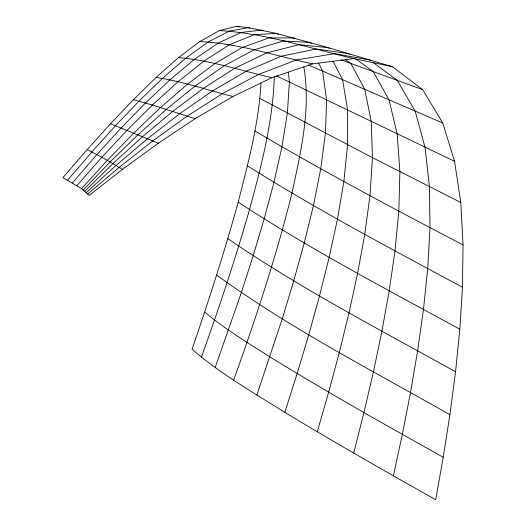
<?xml version="1.0" encoding="UTF-8"?>
<svg xmlns="http://www.w3.org/2000/svg" width="526" height="526" viewBox="0 0 526 526"><rect width="100%" height="100%" fill="white"/><g stroke="black" fill="none" stroke-linecap="round" stroke-linejoin="round"><path stroke-width="0.79" d="M260.962 83.003C258.891 123.525 248.134 163.001 238.199 202.155C224.556 251.698 208.75 300.609 192.062 349.198C220.341 373.828 253.223 392.409 284.809 412.364C334.543 442.425 385.039 471.217 435.692 499.7L443.24 457.258L449.908 414.731L455.555 371.764L459.836 329.21L462.472 287.209L463.058 244.945L460.789 202.457L454.549 161.298L442.754 123.012L422.713 89.67L392.481 66.73L328.303 47.662L276.545 33.447L248.377 27.661L236.674 26.3L219.381 30.58L199.749 41.58L178.485 57.604L156.077 77.44L133.361 99.716L110.493 123.774L87.224 149.568L62.942 177.61L81.615 188.656L89.229 195.389L122.486 169.379L158.28 143.23L195.113 118.679L232.906 96.514L271.863 77.703L312.575 63.876L354.064 58.636L392.481 66.73M274.316 76.507C272.941 121.894 261.284 166.091 249.475 209.677C235.26 259.436 218.816 308.525 201.392 357.239M393.382 475.813L402.344 434.364L410.464 392.869L417.591 351.039L423.443 309.59L427.723 268.648L429.992 227.646L429.459 186.737L425.041 147.346L415.159 111.164L397.301 80.399L373.079 62.403M353.676 453.05L363.939 412.548L373.401 372.027L381.896 331.281L389.187 290.878L395 250.948L398.826 211.156L399.892 171.739L397.163 134.045L389.062 99.881L373.25 71.595L355.556 58.794M317.257 431.78L328.671 392.146L339.316 352.519L349.014 312.786L357.588 273.342L364.755 234.346L369.969 195.665L372.467 157.655L371.251 121.565L364.748 89.302L350.803 63.37L345.51 59.675M284.809 412.364L297.17 373.506L308.801 334.681L319.512 295.855L329.164 257.286L337.475 219.118L343.873 181.457L347.587 144.742L347.673 110.131L342.558 79.656L332.879 60.983M256.839 395.085L282.291 318.749L293.764 280.713L304.245 242.887L313.457 205.429L320.768 168.655L325.456 133.098L326.58 99.841L322.589 71.017L318.598 63.087M233.629 380.14C255.761 318.644 276.242 256.484 291.983 193.022C300.8 151.784 311.116 109.092 303.811 66.822M215.167 367.516L241.276 292.804L253.157 255.814L264.151 218.947L273.961 182.338L281.943 146.793L287.38 113.024L289.385 81.924L288.281 72.147M67.532 180.326L91.813 151.994L115.549 125.661L139.055 101.051L162.541 78.295L185.882 58.077L208.434 41.817L229.632 31.001L248.377 27.661L249.824 28.279M72.292 183.14L96.804 154.657L121.19 127.917L145.538 102.892L169.977 79.781L194.429 59.313L218.428 42.935L241.349 32.402L261.718 30.094L263.125 30.81M76.776 185.79L101.774 157.307L127.062 130.303L152.461 105.003L178.071 81.688L203.864 61.108L229.514 44.749L254.36 34.631L276.545 33.447L278.655 34.65M81.615 188.656L107.324 160.279L133.709 133.137L160.371 107.685L187.361 84.278L214.68 63.712L242.177 47.485L269.115 37.879L293.324 37.918L294.685 38.773M83.2 190.057L110.026 161.988L137.911 134.893L166.209 109.474L194.962 86.165L224.201 65.796L253.92 49.891L283.336 40.982L309.952 42.422L311.307 43.323M84.66 191.352L112.84 163.698L142.441 136.753L172.607 111.466L203.345 88.361L234.734 68.281L266.906 52.804L299.044 44.703L328.303 47.662L329.624 48.583M86.185 192.7L115.911 165.539L147.418 138.818L179.649 113.734L212.57 90.893L246.313 71.194L281.16 56.216L316.225 48.997L348.35 53.586L349.658 54.533M87.678 194.022L119.106 167.413L152.698 140.961L187.157 116.134L222.445 93.621L258.726 74.344L296.427 59.925L334.621 53.672L369.811 59.971L371.119 60.944M199.749 41.58C238.179 43.349 275.197 55.703 312.575 63.876M219.381 30.58C265.347 33.145 309.459 48.392 354.064 58.636M178.485 57.604C210.288 60.28 240.888 70.543 271.863 77.703M156.077 77.44C182.2 81.359 207.362 89.979 232.906 96.514M133.361 99.716L152.461 105.003L195.113 118.679M236.674 26.3L238.929 27.05M340.92 59.8L422.713 89.67M110.493 123.774L158.28 143.23M308.512 65.007L442.754 123.012M276.558 75.882L454.549 161.298M460.789 202.457L372.467 157.655L260.041 98.533M463.058 244.945C392.975 208.322 323.069 171.239 254.978 131M87.224 149.568L107.324 160.279L122.486 169.379M462.472 287.209C389.99 248.259 317.145 209.71 247.476 165.854M459.836 329.21C385.098 288.439 309.498 248.811 238.199 202.155M455.555 371.764C378.746 329.026 300.379 288.406 227.811 238.607M449.908 414.731C371.238 369.883 290.05 328.375 216.633 275.052M443.24 457.258C384.953 424.706 326.764 391.909 269.91 356.884C247.647 342.728 224.937 328.993 204.634 312.05"/></g></svg>
